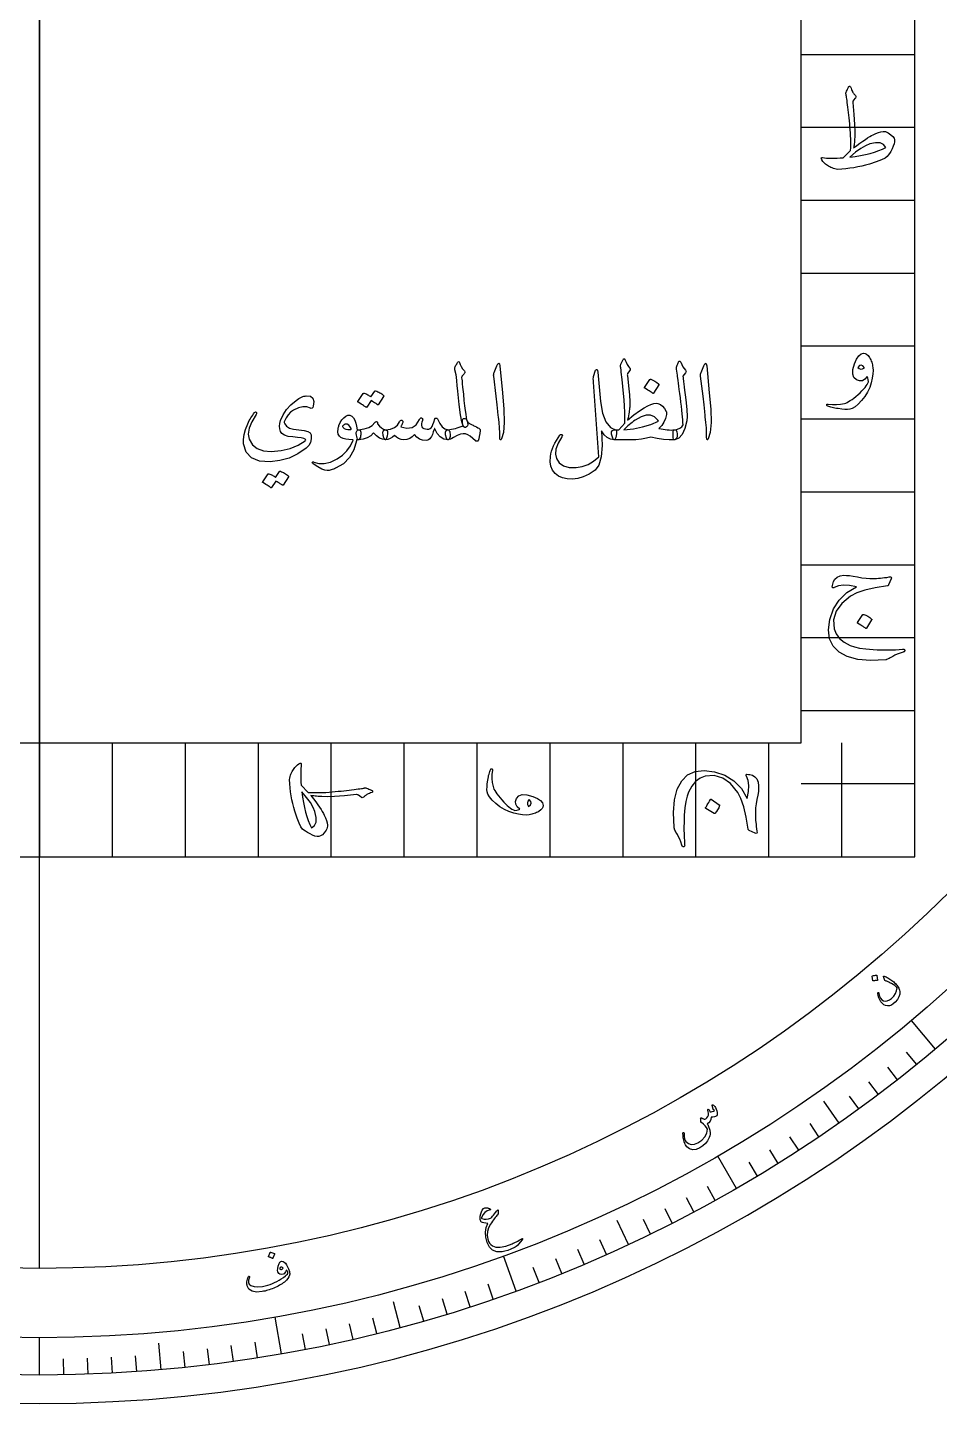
# Model space of a CAD drawing. Header units: millimetres. Extents: x -92 to 92, y -92 to 131.
# Drawn here: x -0.8 to 57.9, y -91.5 to -2.9 of the extents above; entities that cross this region are included whole.
import ezdxf

# ---------------------------------------------------------------- set-up
doc = ezdxf.new("R2010")
doc.units = ezdxf.units.MM
for name, color, linetype in [('CUT_OUTER', 1, 'Continuous'), ('ENGRAVE', 7, 'Continuous'), ('ENGRAVE_FINE', 8, 'Continuous'), ('TEXT', 5, 'Continuous')]:
    doc.layers.add(name, color=color, linetype=linetype)

msp = doc.modelspace()

# ---------------------------------------------------------------- linework, layer by layer
at = {"layer": 'CUT_OUTER'}
msp.add_arc((0, 0), 91.5, 180, 0, dxfattribs=at)
at = {"layer": 'ENGRAVE'}
for points in [[(0, -82.8075), (0, 82.8075)], [(-56.3091, 0), (-56.3091, -56.3091), (56.3091, -56.3091), (56.3091, 0)], [(-48.9889, 0), (-48.9889, -48.9889), (48.9889, -48.9889), (48.9889, 0)], [(0, 0), (0, -56.3091)], [(56.3091, -4.6924), (48.9889, -4.6924)], [(56.3091, -9.3849), (48.9889, -9.3849)], [(56.3091, -14.0773), (48.9889, -14.0773)], [(56.3091, -18.7697), (48.9889, -18.7697)], [(56.3091, -23.4621), (48.9889, -23.4621)], [(56.3091, -28.1546), (48.9889, -28.1546)], [(56.3091, -32.847), (48.9889, -32.847)], [(56.3091, -37.5394), (48.9889, -37.5394)], [(56.3091, -42.2318), (48.9889, -42.2318)], [(56.3091, -46.9243), (48.9889, -46.9243)], [(0, -56.3091), (0, -48.9889)], [(0, -56.3091), (0, -48.9889)], [(4.6924, -56.3091), (4.6924, -48.9889)], [(9.3849, -56.3091), (9.3849, -48.9889)], [(14.0773, -56.3091), (14.0773, -48.9889)], [(18.7697, -56.3091), (18.7697, -48.9889)], [(23.4621, -56.3091), (23.4621, -48.9889)], [(28.1546, -56.3091), (28.1546, -48.9889)], [(32.847, -56.3091), (32.847, -48.9889)], [(37.5394, -56.3091), (37.5394, -48.9889)], [(42.2318, -56.3091), (42.2318, -48.9889)], [(46.9243, -56.3091), (46.9243, -48.9889)], [(51.6167, -56.3091), (51.6167, -48.9889)], [(56.3091, -51.6167), (48.9889, -51.6167)], [(57.6388, -68.6912), (56.0949, -66.8513)], [(51.4326, -73.4534), (50.4486, -72.048)], [(44.835, -77.6565), (43.6341, -75.5764)], [(37.8962, -81.2686), (37.1711, -79.7137)], [(30.6689, -84.2622), (29.8475, -82.0052)], [(23.2083, -86.6146), (22.7643, -84.9574)], [(15.571, -88.3077), (15.154, -85.9423)], [(0, -89.67), (0, -87.2681)], [(7.8153, -89.3288), (7.6657, -87.6197)]]:
    msp.add_lwpolyline(points, dxfattribs=at)
for radius in [89.67, 89.67, 87.2681, 82.8075, 82.8075]:
    msp.add_circle((0, 0), radius, dxfattribs=at)
at = {"layer": 'ENGRAVE_FINE'}
for points in [[(56.4312, -69.6867), (55.7834, -68.8867)], [(55.2064, -70.6609), (54.5726, -69.8498)], [(53.9648, -71.6136), (53.3453, -70.7916)], [(52.7067, -72.5446), (52.1017, -71.7118)], [(50.1428, -74.3398), (49.5672, -73.4864)], [(48.8378, -75.2036), (48.2771, -74.3403)], [(47.5179, -76.0445), (46.9724, -75.1715)], [(46.1835, -76.8622), (45.6533, -75.9798)], [(43.4729, -78.4271), (42.9738, -77.5268)], [(42.0975, -79.1739), (41.6143, -78.265)], [(39.3087, -80.5949), (38.8575, -79.6697)], [(40.7093, -79.8966), (40.242, -78.9794)], [(36.4721, -81.9176), (36.0534, -80.9772)], [(33.591, -83.1406), (33.2054, -82.1862)], [(35.0369, -82.5417), (34.6347, -81.5941)], [(32.1349, -83.7142), (31.766, -82.7532)], [(29.1937, -84.7847), (28.8586, -83.8114)], [(26.217, -85.7518), (25.916, -84.7675)], [(27.7096, -85.2812), (27.3915, -84.3022)], [(24.7164, -86.1963), (24.4327, -85.2068)], [(18.6434, -87.7105), (18.4294, -86.7036)], [(20.1714, -87.3718), (19.9398, -86.3688)], [(21.6931, -87.0064), (21.4441, -86.0076)], [(14.0275, -88.566), (13.8664, -87.5493)], [(17.1098, -88.0225), (16.9134, -87.012)], [(4.693, -89.5471), (4.6391, -88.5191)], [(6.2551, -89.4516), (6.1833, -88.4247)], [(9.3731, -89.1788), (9.2655, -88.155)], [(10.928, -89.0016), (10.8026, -87.9799)], [(12.4797, -88.7973), (12.3364, -87.778)], [(1.565, -89.6563), (1.547, -88.6271)], [(3.1294, -89.6154), (3.0935, -88.5866)]]:
    msp.add_lwpolyline(points, dxfattribs=at)
at = {"layer": 'TEXT'}
for points in [[(51.891, -7.1207), (51.9247, -7.0437), (51.9548, -6.9755), (51.9813, -6.9162), (52.0044, -6.8657), (52.0234, -6.8245), (52.038, -6.7931), (52.0482, -6.7714), (52.0539, -6.7595), (52.0659, -6.744), (52.0805, -6.7329), (52.0978, -6.7262), (52.1177, -6.724), (52.1341, -6.7267), (52.1478, -6.7347), (52.1589, -6.7479), (52.1673, -6.7665), (52.2045, -6.8569), (52.2381, -6.9366), (52.2682, -7.0056), (52.2948, -7.0641), (52.3101, -7.0897), (52.3276, -7.1172), (52.3473, -7.1464), (52.3692, -7.1774), (52.3938, -7.2102), (52.4214, -7.2447), (52.4522, -7.281), (52.4861, -7.3191), (52.5073, -7.3576), (52.5144, -7.3952), (52.5073, -7.432), (52.4861, -7.4679), (52.3515, -7.645), (52.3333, -7.6737), (52.3214, -7.7034), (52.3156, -7.734), (52.3161, -7.7654), (52.3851, -8.5451), (52.4294, -9.1769), (52.4489, -9.6608), (52.4436, -9.9969), (52.4363, -10.1224), (52.4285, -10.2368), (52.4203, -10.3402), (52.4117, -10.4325), (52.4026, -10.5142), (52.3931, -10.5857), (52.3831, -10.647), (52.3727, -10.6982), (52.5846, -10.5361), (52.7809, -10.39), (52.9618, -10.2599), (53.1272, -10.1456), (53.2766, -10.0469), (53.4097, -9.9632), (53.5263, -9.8946), (53.6266, -9.841), (53.805, -9.7613), (53.972, -9.6993), (54.1274, -9.6551), (54.2713, -9.6285), (54.3474, -9.6263), (54.4271, -9.6409), (54.5103, -9.6723), (54.5971, -9.7206), (54.7689, -9.8423), (54.8947, -9.9597), (54.9743, -10.0726), (55.008, -10.181), (55.0058, -10.3019), (54.9779, -10.4378), (54.9243, -10.5888), (54.8451, -10.7549), (54.7565, -10.9182), (54.675, -11.0542), (54.6007, -11.1626), (54.5334, -11.2437), (54.3952, -11.3459), (54.1579, -11.4615), (53.8214, -11.5903), (53.3857, -11.7325), (53.1429, -11.8029), (52.8961, -11.8653), (52.6452, -11.9197), (52.3904, -11.9662), (52.1325, -12.0052), (51.8724, -12.0371), (51.6101, -12.0619), (51.3455, -12.0796), (51.2488, -12.0601), (51.1569, -12.0371), (51.0699, -12.0105), (50.9878, -11.9804), (50.9097, -11.9467), (50.8346, -11.9096), (50.7627, -11.8688), (50.6938, -11.8245), (50.5729, -11.736), (50.4724, -11.6474), (50.3923, -11.5589), (50.3325, -11.4703), (50.2998, -11.3968), (50.2936, -11.3464), (50.3139, -11.3189), (50.3609, -11.3145), (50.4935, -11.3302), (50.6363, -11.3419), (50.7892, -11.3497), (50.9524, -11.3535), (51.1257, -11.3532), (51.3092, -11.349), (51.5029, -11.3408), (51.7068, -11.3287), (52.1744, -10.8682), (52.183, -10.6831), (52.1877, -10.4963), (52.1883, -10.3077), (52.185, -10.1173), (52.1781, -9.9247), (52.1682, -9.7294), (52.1551, -9.5315), (52.139, -9.331), (52.1208, -9.1324), (52.1018, -8.9405), (52.0818, -8.7552), (52.061, -8.5765), (52.0402, -8.4041), (52.0203, -8.2374), (52.0013, -8.0764), (51.9831, -7.9212), (51.9661, -7.7776), (51.9503, -7.6512), (51.936, -7.542), (51.9229, -7.4501), (51.9112, -7.3751), (51.9008, -7.3164), (51.8917, -7.2742), (51.8839, -7.2483), (51.8791, -7.219), (51.8786, -7.188), (51.8826, -7.1553), (51.891, -7.1207)], [(53.407, -10.4361), (53.1329, -10.5499), (52.8279, -10.7283), (52.4918, -10.9714), (52.1248, -11.2791), (52.4805, -11.235), (52.8181, -11.1808), (53.1376, -11.1164), (53.4389, -11.0418), (53.7216, -10.9579), (53.9852, -10.8655), (54.2299, -10.7648), (54.4554, -10.6557), (54.3022, -10.4666), (54.0764, -10.367), (53.778, -10.3568), (53.407, -10.4361)], [(52.4294, -24.5842), (52.5587, -24.284), (52.6986, -24.0706), (52.8491, -23.944), (53.0103, -23.9041), (53.1112, -23.9218), (53.2086, -23.975), (53.3025, -24.0635), (53.3928, -24.1875), (53.4362, -24.2592), (53.4743, -24.3327), (53.5071, -24.408), (53.5345, -24.485), (53.558, -24.5643), (53.5788, -24.6462), (53.5969, -24.7307), (53.6124, -24.818), (53.627, -25.0123), (53.6142, -25.2412), (53.5739, -25.5047), (53.5062, -25.8026), (53.4061, -26.1112), (53.2689, -26.4066), (53.0944, -26.6886), (52.8828, -26.9573), (52.661, -27.1916), (52.4631, -27.3629), (52.2891, -27.4714), (52.139, -27.517), (51.9858, -27.525), (51.8095, -27.5205), (51.6103, -27.5037), (51.388, -27.4745), (51.2754, -27.4561), (51.1711, -27.4364), (51.0752, -27.4154), (50.9878, -27.393), (50.9083, -27.3702), (50.8364, -27.3479), (50.772, -27.3259), (50.7151, -27.3045), (50.6814, -27.2859), (50.6584, -27.2655), (50.646, -27.2434), (50.6442, -27.2195), (50.6553, -27.1955), (50.6743, -27.1805), (50.7013, -27.1743), (50.7363, -27.177), (51.0095, -27.2035), (51.2765, -27.2053), (51.5373, -27.1823), (51.7918, -27.1344), (51.8704, -27.1101), (51.9574, -27.0725), (52.0528, -27.0215), (52.1567, -26.9573), (52.2689, -26.8799), (52.3896, -26.7891), (52.5186, -26.6851), (52.6561, -26.5677), (52.7907, -26.4464), (52.9111, -26.3304), (53.0174, -26.2197), (53.1095, -26.1143), (53.187, -26.0138), (53.2494, -25.9178), (53.2968, -25.8261), (53.3291, -25.7389), (53.3105, -25.6069), (53.2901, -25.5087), (53.268, -25.444), (53.2441, -25.413), (53.1002, -25.5826), (52.9377, -25.6734), (52.7566, -25.6853), (52.5569, -25.6185), (52.3922, -25.4741), (52.3161, -25.2536), (52.3285, -24.957), (52.4294, -24.5842)], [(27.2195, -26.1002), (27.2642, -26.5465), (27.3062, -26.9432), (27.3456, -27.2903), (27.3824, -27.5878), (27.4165, -27.8353), (27.4479, -28.0324), (27.4767, -28.1789), (27.5028, -28.275), (27.5409, -28.3989), (27.5489, -28.5017), (27.5267, -28.5831), (27.4745, -28.6433), (27.4103, -28.6766), (27.3523, -28.677), (27.3005, -28.6447), (27.2549, -28.5796), (27.1747, -28.3312), (27.0902, -27.8765), (27.0012, -27.2155), (26.9078, -26.3481), (26.8746, -25.9749), (26.8458, -25.6769), (26.8214, -25.4542), (26.8015, -25.3068), (26.7236, -24.9809), (26.7134, -24.9233), (26.7112, -24.8711), (26.7169, -24.8242), (26.7307, -24.7825), (26.7913, -24.6807), (26.8387, -24.6019), (26.8728, -24.5461), (26.8936, -24.5133), (26.9361, -24.4651), (26.9715, -24.4478), (26.9999, -24.4615), (27.0211, -24.5063), (27.0596, -24.6329), (27.1256, -24.7648), (27.219, -24.9021), (27.3399, -25.0447), (27.362, -25.073), (27.3718, -25.1013), (27.3691, -25.1297), (27.3541, -25.158), (27.3299, -25.1923), (27.3071, -25.2244), (27.2856, -25.2543), (27.2655, -25.282), (27.2467, -25.3074), (27.2292, -25.3307), (27.213, -25.3517), (27.1982, -25.3705), (27.177, -25.4024), (27.1628, -25.4343), (27.1557, -25.4662), (27.1557, -25.498), (27.165, -25.5675), (27.1787, -25.6911), (27.1969, -25.8686), (27.2195, -26.1002)], [(29.4226, -24.7259), (29.4903, -24.5948), (29.5448, -24.5488), (29.586, -24.5877), (29.6139, -24.7117), (29.7768, -26.4473), (29.8738, -27.5126), (29.8955, -28.3635), (29.8419, -29.0002), (29.713, -29.4226), (29.6896, -29.4571), (29.6688, -29.4757), (29.6506, -29.4784), (29.6351, -29.4651), (29.6227, -29.4443), (29.6139, -29.4173), (29.6086, -29.3841), (29.6068, -29.3447), (29.6068, -29.0378), (29.5926, -28.7124), (29.5643, -28.3684), (29.5218, -28.0058), (29.5125, -27.911), (29.4846, -27.6551), (29.4381, -27.2381), (29.373, -26.6598), (29.2172, -25.3776), (29.2136, -25.3094), (29.2172, -25.2465), (29.2278, -25.189), (29.2455, -25.1367)], [(39.3261, -29.3022), (39.0418, -29.3801), (38.7204, -29.4368), (38.3618, -29.4722), (37.966, -29.4864), (37.7674, -29.489), (37.5896, -29.4899), (37.4327, -29.489), (37.2965, -29.4864), (37.1812, -29.4828), (37.0866, -29.4793), (37.0129, -29.4757), (36.96, -29.4722), (36.9321, -29.4567), (36.9051, -29.4244), (36.879, -29.3752), (36.8538, -29.3092), (36.8046, -29.1096), (36.8059, -28.9639), (36.8577, -28.8723), (36.96, -28.8346), (37.2646, -28.8275), (37.6543, -28.4096), (37.6538, -28.0607), (37.6454, -27.6941), (37.629, -27.3098), (37.6047, -26.9078), (37.5723, -26.4885), (37.5321, -26.0524), (37.4838, -25.5994), (37.4276, -25.1297), (37.4207, -25.0624), (37.4143, -25.0021), (37.4083, -24.949), (37.4028, -24.903), (37.3972, -24.864), (37.3913, -24.8321), (37.3848, -24.8073), (37.378, -24.7896), (37.378, -24.7223), (37.4063, -24.6196), (37.463, -24.4815), (37.548, -24.3079), (37.5595, -24.2893), (37.5728, -24.276), (37.5878, -24.2681), (37.6047, -24.2654), (37.6215, -24.2685), (37.6365, -24.2778), (37.6498, -24.2933), (37.6613, -24.315), (37.7357, -24.4917), (37.8101, -24.6391), (37.8845, -24.7573), (37.9589, -24.8463), (37.9908, -24.887), (38.0014, -24.9313), (37.9908, -24.9791), (37.9589, -25.0305), (37.8384, -25.1863), (37.8238, -25.212), (37.8154, -25.2465), (37.8132, -25.2899), (37.8172, -25.3422), (37.8956, -26.0116), (37.9465, -26.5748), (37.9699, -27.0317), (37.966, -27.3824), (37.9606, -27.445), (37.9518, -27.5196), (37.9394, -27.6062), (37.9235, -27.7047), (37.9044, -27.8147), (37.8827, -27.9358), (37.8584, -28.068), (37.8314, -28.2112), (38.2391, -27.8796), (38.5911, -27.6144), (38.8873, -27.4156), (39.1277, -27.2832), (39.3363, -27.1978), (39.5156, -27.1468), (39.6657, -27.1305), (39.7866, -27.1486), (39.9446, -27.2146), (40.0859, -27.3204), (40.2103, -27.4661), (40.3179, -27.6516), (40.332, -27.6883), (40.3391, -27.7348), (40.3391, -27.791), (40.332, -27.857), (40.2647, -28.1169), (40.162, -28.3511), (40.0239, -28.5597), (39.8503, -28.7425), (39.984, -28.7751), (40.116, -28.8019), (40.2461, -28.8229), (40.3745, -28.8382), (40.5012, -28.8472), (40.626, -28.8497), (40.7491, -28.8455), (40.8704, -28.8346), (40.9156, -28.8373), (40.9519, -28.8594), (40.9793, -28.901), (40.9979, -28.9621), (41.0214, -29.0901), (41.028, -29.1977), (41.0179, -29.2849), (40.9908, -29.3518), (40.9541, -29.4044), (40.9218, -29.4421), (40.8939, -29.4647), (40.8704, -29.4722), (40.5136, -29.4828), (40.1372, -29.458), (39.7414, -29.3978), (39.3261, -29.3022)], [(40.9767, -24.7967), (41.0245, -24.6812), (41.0617, -24.5895), (41.0883, -24.5218), (41.1042, -24.4779), (41.1166, -24.45), (41.1325, -24.4301), (41.152, -24.4182), (41.175, -24.4142), (41.2012, -24.4186), (41.2228, -24.4319), (41.2401, -24.454), (41.253, -24.485), (41.3118, -24.6369), (41.3822, -24.7737), (41.4641, -24.8954), (41.5576, -25.0021), (41.5837, -25.0362), (41.5912, -25.0748), (41.5801, -25.1177), (41.5505, -25.1651), (41.3946, -25.3847), (41.4053, -25.483), (41.4159, -25.5795), (41.4265, -25.6742), (41.4371, -25.7672), (41.4478, -25.8584), (41.4584, -25.9479), (41.469, -26.0355), (41.4796, -26.1214), (41.5775, -26.9166), (41.6373, -27.5382), (41.659, -27.9863), (41.6426, -28.2608), (41.5089, -28.7589), (41.3344, -29.1268), (41.1192, -29.3646), (40.8633, -29.4722), (40.8562, -29.4722), (40.8492, -29.4722), (40.8421, -29.4722), (40.835, -29.4722), (40.7929, -29.4323), (40.7659, -29.3411), (40.754, -29.1986), (40.7571, -29.0046), (40.7637, -28.9329), (40.7836, -28.8807), (40.8168, -28.8479), (40.8633, -28.8346), (41.0431, -28.7988), (41.1927, -28.7337), (41.3123, -28.6394), (41.4017, -28.5158), (41.3957, -28.3675), (41.3849, -28.1988), (41.3692, -28.0098), (41.3486, -27.8003), (41.3236, -27.5714), (41.2946, -27.3239), (41.2616, -27.0579), (41.2246, -26.7732), (41.1905, -26.4933), (41.1591, -26.2419), (41.1303, -26.0187), (41.1042, -25.8239), (41.0816, -25.6574), (41.0635, -25.5193), (41.0497, -25.4095), (41.0404, -25.328), (40.9696, -24.9242), (40.9674, -24.8844), (40.9678, -24.8498), (40.9709, -24.8206), (40.9767, -24.7967)], [(42.7335, -24.7259), (42.8013, -24.5948), (42.8557, -24.5488), (42.8969, -24.5877), (42.9248, -24.7117), (43.0877, -26.4473), (43.1847, -27.5126), (43.2064, -28.3635), (43.1528, -29.0002), (43.024, -29.4226), (43.0005, -29.4571), (42.9797, -29.4757), (42.9615, -29.4784), (42.946, -29.4651), (42.9336, -29.4443), (42.9248, -29.4173), (42.9195, -29.3841), (42.9177, -29.3447), (42.9177, -29.0378), (42.9035, -28.7124), (42.8752, -28.3684), (42.8327, -28.0058), (42.8234, -27.911), (42.7955, -27.6551), (42.749, -27.2381), (42.6839, -26.6598), (42.5281, -25.3776), (42.5245, -25.3094), (42.5281, -25.2465), (42.5387, -25.189), (42.5564, -25.1367)], [(53.0741, -24.8463), (52.9696, -24.7197), (52.8615, -24.6727), (52.75, -24.7055), (52.6348, -24.818), (52.7287, -24.8941), (52.8332, -24.9242), (52.9483, -24.9083), (53.0741, -24.8463)], [(36.0958, -27.0069), (36.222, -27.7685), (36.4305, -28.3317), (36.7214, -28.6965), (37.0946, -28.863), (37.1185, -28.8984), (37.1265, -28.9692), (37.1185, -29.0755), (37.0946, -29.2172), (37.0707, -29.3287), (37.0415, -29.4084), (37.007, -29.4562), (36.9671, -29.4722), (36.7254, -29.4368), (36.5102, -29.3305), (36.3216, -29.1534), (36.1595, -28.9055), (36.1972, -29.8441), (36.14, -30.5773), (35.9882, -31.1051), (35.7416, -31.4274), (35.3502, -31.682), (34.9765, -31.8648), (34.6205, -31.976), (34.2823, -32.0154), (33.9444, -31.9972), (33.6465, -31.9286), (33.3883, -31.8095), (33.1701, -31.6399), (33.0023, -31.4265), (32.8955, -31.1759), (32.8499, -30.8881), (32.8654, -30.5631), (32.8967, -30.3896), (32.9407, -30.216), (32.9976, -30.0424), (33.0673, -29.8689), (33.1504, -29.6953), (33.2471, -29.5218), (33.3576, -29.3482), (33.4818, -29.1747), (33.5003, -29.1561), (33.5207, -29.1428), (33.5429, -29.1348), (33.5668, -29.1321), (33.5867, -29.1348), (33.604, -29.1428), (33.6186, -29.1561), (33.6305, -29.1747), (33.6372, -29.1972), (33.6358, -29.2225), (33.6265, -29.2504), (33.6093, -29.2809), (33.3662, -29.7011), (33.225, -30.0761), (33.1856, -30.4059), (33.248, -30.6906), (33.4308, -30.9656), (33.7031, -31.1529), (34.0649, -31.2525), (34.516, -31.2644), (34.9154, -31.2007), (35.2917, -31.0661), (35.645, -30.8607), (35.9753, -30.5844), (35.6353, -25.7672), (35.6278, -25.6521), (35.6264, -25.5547), (35.6313, -25.475), (35.6424, -25.413), (35.777, -24.988), (35.8283, -24.9517), (35.8691, -24.9632), (35.8992, -25.0225), (35.9187, -25.1297)], [(39.2694, -25.5972), (39.2783, -25.5884), (39.2907, -25.583), (39.3066, -25.5813), (39.3261, -25.583), (39.4638, -25.6388), (39.5935, -25.707), (39.7153, -25.7876), (39.8291, -25.8806), (39.8401, -25.8947), (39.845, -25.9089), (39.8437, -25.9231), (39.8361, -25.9372), (39.5032, -26.4756), (39.4908, -26.4885), (39.4749, -26.4916), (39.4554, -26.4849), (39.4324, -26.4685), (39.4124, -26.4544), (39.381, -26.4331), (39.338, -26.4048), (39.2836, -26.3694), (39.2167, -26.3269), (39.1366, -26.2773), (39.0432, -26.2206), (38.9365, -26.1568), (38.9223, -26.1462), (38.9152, -26.1356), (38.9152, -26.125), (38.9223, -26.1143)], [(21.5664, -26.341), (21.5752, -26.3322), (21.5876, -26.3269), (21.6036, -26.3251), (21.6231, -26.3269), (21.6928, -26.353), (21.7603, -26.3818), (21.8256, -26.4132), (21.8887, -26.4473), (21.95, -26.4845), (22.01, -26.5252), (22.0687, -26.5695), (22.126, -26.6173), (22.1371, -26.6319), (22.142, -26.6474), (22.1406, -26.6638), (22.1331, -26.6811), (21.7931, -27.2195), (21.7838, -27.2265), (21.7701, -27.2265), (21.7519, -27.2195), (21.7293, -27.2053), (21.7138, -27.1922), (21.6886, -27.1743), (21.6536, -27.1515), (21.6089, -27.1238), (21.554, -27.0908), (21.4885, -27.0521), (21.4123, -27.0076), (21.3255, -26.9573), (21.0563, -27.3753), (21.0439, -27.3881), (21.028, -27.3912), (21.0085, -27.3846), (20.9855, -27.3682), (20.9656, -27.3541), (20.9341, -27.3328), (20.8912, -27.3045), (20.8367, -27.269), (20.7699, -27.2265), (20.6897, -27.177), (20.5963, -27.1203), (20.4896, -27.0565), (20.4785, -27.0459), (20.4737, -27.0353), (20.475, -27.0246), (20.4825, -27.014), (20.8296, -26.4969), (20.8385, -26.488), (20.8509, -26.4827), (20.8668, -26.4809), (20.8863, -26.4827), (20.9456, -26.502), (21.0032, -26.5243), (21.059, -26.5498), (21.113, -26.5783), (21.1653, -26.6096), (21.2157, -26.643), (21.2644, -26.6786), (21.3114, -26.7165)], [(17.4222, -27.432), (17.1929, -27.3554), (16.937, -27.3523), (16.6545, -27.4227), (16.3454, -27.5666), (16.1493, -27.7038), (15.9859, -27.8676), (15.8553, -28.058), (15.7575, -28.275), (15.7477, -28.3184), (15.7468, -28.3635), (15.7548, -28.4105), (15.7716, -28.4592), (15.8841, -28.6106), (16.0727, -28.7248), (16.3375, -28.8019), (16.6784, -28.8417), (17.0149, -28.8776), (17.2593, -28.9427), (17.4116, -29.037), (17.4718, -29.1605), (17.4784, -29.4191), (17.4275, -29.6493), (17.3191, -29.8512), (17.153, -30.0247), (16.6257, -30.3847), (16.0639, -30.6499), (15.4675, -30.8204), (14.8365, -30.8961), (14.1476, -30.8483), (13.6323, -30.6411), (13.2904, -30.2745), (13.1222, -29.7485), (13.1125, -29.4598), (13.1541, -29.1463), (13.2471, -28.8081), (13.3914, -28.445), (13.4416, -28.344), (13.4932, -28.2466), (13.5461, -28.1528), (13.6004, -28.0625), (13.6564, -27.9752), (13.7146, -27.8907), (13.775, -27.8088), (13.8377, -27.7295), (13.8713, -27.6967), (13.9014, -27.6835), (13.928, -27.6897), (13.951, -27.7153), (13.9639, -27.7472), (13.967, -27.7791), (13.9603, -27.811), (13.9439, -27.8429), (13.6526, -28.3122), (13.4799, -28.7354), (13.4259, -29.1127), (13.4906, -29.4438), (13.6987, -29.7927), (14.0042, -30.0389), (14.4071, -30.1824), (14.9074, -30.2231), (15.5485, -30.1722), (16.1258, -30.0407), (16.6394, -29.8286), (17.0893, -29.5359), (17.1163, -29.5111), (17.1265, -29.4864), (17.1198, -29.4616), (17.0964, -29.4368), (17.0012, -29.3907), (16.836, -29.3518), (16.6009, -29.3199), (16.2959, -29.2951), (15.9855, -29.257), (15.7486, -29.1853), (15.5852, -29.0799), (15.4954, -28.9409), (15.4537, -28.7775), (15.4422, -28.6062), (15.4608, -28.4268), (15.5095, -28.2396), (15.6676, -27.8716), (15.8867, -27.5329), (16.167, -27.2234), (16.5084, -26.9432), (16.5991, -26.8768), (16.6872, -26.8192), (16.7727, -26.7705), (16.8555, -26.7307), (16.9352, -26.6992), (17.0113, -26.6758), (17.084, -26.6603), (17.153, -26.6527), (17.4231, -26.678), (17.5887, -26.7962), (17.6498, -27.0074), (17.6064, -27.3115), (17.5736, -27.3935), (17.532, -27.4408), (17.4815, -27.4537), (17.4222, -27.432)], [(20.3833, -29.5501), (20.2173, -30.1332), (19.9388, -30.6216), (19.5479, -31.0152), (19.0445, -31.314), (18.9741, -31.3444), (18.9046, -31.3716), (18.8359, -31.3957), (18.7682, -31.4168), (18.7018, -31.4342), (18.6371, -31.4477), (18.5743, -31.4573), (18.5132, -31.4628), (18.3609, -31.4411), (18.159, -31.3619), (17.9075, -31.225), (17.6064, -31.0307), (17.5741, -31.0028), (17.555, -30.9758), (17.5493, -30.9496), (17.5568, -30.9244), (17.5736, -30.9049), (17.5958, -30.8961), (17.6232, -30.8978), (17.656, -30.9102), (17.969, -31.0116), (18.3201, -31.0112), (18.7093, -30.9089), (19.1366, -30.7048), (19.4854, -30.4679), (19.7741, -30.1894), (20.0026, -29.8693), (20.1708, -29.5076), (20.1695, -29.4948), (20.1655, -29.4846), (20.1589, -29.4771), (20.1496, -29.4722), (19.9056, -29.458), (19.698, -29.4297), (19.5266, -29.3872), (19.3916, -29.3305), (19.2871, -29.2428), (19.2216, -29.1215), (19.195, -28.9666), (19.2074, -28.7779), (19.2114, -28.7529), (19.2163, -28.7275), (19.222, -28.7016), (19.2286, -28.6752), (19.2362, -28.648), (19.2446, -28.6194), (19.2539, -28.5896), (19.2641, -28.5583), (19.3473, -28.356), (19.4483, -28.1882), (19.5669, -28.0549), (19.7033, -27.9562), (19.8427, -27.9022), (19.9707, -27.9031), (20.0871, -27.9589), (20.1921, -28.0695), (20.2837, -28.2236), (20.3532, -28.4025), (20.4006, -28.6062), (20.4259, -28.8346), (20.4398, -28.8344), (20.4533, -28.8337), (20.4664, -28.8326), (20.479, -28.8311), (20.4916, -28.8295), (20.5047, -28.8284), (20.5182, -28.8278), (20.5321, -28.8275), (20.5799, -28.8377), (20.6171, -28.8683), (20.6437, -28.9192), (20.6596, -28.9905), (20.6663, -29.0688), (20.6649, -29.1481), (20.6556, -29.2282), (20.6384, -29.3092), (20.6158, -29.3805), (20.5906, -29.4314), (20.5627, -29.462), (20.5321, -29.4722), (20.3975, -29.4722), (20.3966, -29.485), (20.394, -29.5023), (20.3895, -29.524), (20.3833, -29.5501)], [(22.2535, -28.8346), (22.3098, -28.8528), (22.3509, -28.8718), (22.3771, -28.8917), (22.3881, -28.9125), (22.3934, -28.9444), (22.3952, -28.9834), (22.3934, -29.0294), (22.3881, -29.0826), (22.3611, -29.253), (22.3297, -29.3748), (22.2938, -29.4478), (22.2535, -29.4722), (22.0623, -29.4452), (21.871, -29.3642), (21.6797, -29.2291), (21.4885, -29.0401), (21.306, -29.2132), (21.0847, -29.3429), (20.8243, -29.4292), (20.525, -29.4722), (20.4927, -29.4655), (20.4666, -29.4456), (20.4467, -29.4124), (20.4329, -29.3659), (20.3763, -29.0684), (20.3701, -29.0352), (20.3727, -28.9993), (20.3842, -28.9608), (20.4046, -28.9196), (20.4281, -28.8877), (20.456, -28.863), (20.4883, -28.8452), (20.525, -28.8346), (20.8828, -28.7815), (21.1768, -28.6859), (21.407, -28.5477), (21.5735, -28.3671), (21.593, -28.3423), (21.616, -28.3246), (21.6425, -28.3139), (21.6726, -28.3104), (21.7005, -28.3144), (21.7205, -28.3263), (21.7324, -28.3463), (21.7364, -28.3742), (21.7373, -28.4007), (21.7399, -28.4237), (21.7444, -28.4432), (21.7506, -28.4592), (21.8697, -28.6022), (21.9932, -28.7124), (22.1212, -28.7899), (22.2535, -28.8346)], [(23.1603, -28.3246), (23.1824, -28.286), (23.2063, -28.2555), (23.232, -28.2329), (23.2595, -28.2183), (23.2869, -28.2126), (23.3126, -28.2165), (23.3365, -28.2303), (23.3586, -28.2537), (23.3741, -28.2852), (23.3781, -28.3228), (23.3706, -28.3666), (23.3516, -28.4167), (23.3376, -28.4419), (23.3241, -28.468), (23.3111, -28.495), (23.2984, -28.5229), (23.2854, -28.5513), (23.271, -28.5796), (23.2553, -28.6079), (23.2382, -28.6363), (23.6345, -28.7377), (23.9661, -28.6947), (24.2331, -28.5074), (24.4354, -28.1758), (24.4571, -28.1373), (24.4797, -28.1067), (24.5032, -28.0842), (24.5275, -28.0695), (24.555, -28.0633), (24.5806, -28.066), (24.6046, -28.0775), (24.6267, -28.0979), (24.6431, -28.1253), (24.6497, -28.1581), (24.6466, -28.1962), (24.6338, -28.2396), (24.5975, -28.3445), (24.5736, -28.4326), (24.5621, -28.5039), (24.5629, -28.5583), (24.5873, -28.6358), (24.6391, -28.6983), (24.7183, -28.7456), (24.825, -28.7779), (24.941, -28.7921), (25.0411, -28.785), (25.1252, -28.7567), (25.1934, -28.7071), (25.2527, -28.6261), (25.3103, -28.5034), (25.3661, -28.3392), (25.4201, -28.1333), (25.4281, -28.1085), (25.4449, -28.0908), (25.4706, -28.0802), (25.5051, -28.0766), (25.5405, -28.0802), (25.5689, -28.0908), (25.5901, -28.1085), (25.6043, -28.1333), (25.7424, -28.4242), (25.9018, -28.638), (26.0825, -28.7748), (26.2844, -28.8346), (26.3264, -28.8523), (26.3605, -28.8913), (26.3866, -28.9515), (26.4048, -29.033), (26.4176, -29.1211), (26.4207, -29.2012), (26.4141, -29.2734), (26.3977, -29.3376), (26.3747, -29.3965), (26.3481, -29.4385), (26.318, -29.4638), (26.2844, -29.4722), (26.0134, -29.4284), (25.7814, -29.2969), (25.5884, -29.0777), (25.4343, -28.7709), (25.4267, -28.7549), (25.4183, -28.7496), (25.409, -28.7549), (25.3989, -28.7709), (25.3333, -28.9723), (25.2713, -29.1375), (25.2129, -29.2663), (25.158, -29.3588), (25.0982, -29.4248), (25.0323, -29.474), (24.9601, -29.5063), (24.8817, -29.5218), (24.6457, -29.5063), (24.4407, -29.4385), (24.2667, -29.3185), (24.1237, -29.1463), (23.9776, -29.2889), (23.8156, -29.3907), (23.6376, -29.4518), (23.4437, -29.4722), (23.2573, -29.4549), (23.0948, -29.4031), (22.9562, -29.3168), (22.8415, -29.1959), (22.7012, -29.3168), (22.5564, -29.4031), (22.4072, -29.4549), (22.2535, -29.4722), (22.1929, -29.4425), (22.1455, -29.3535), (22.1114, -29.2052), (22.0906, -28.9976), (22.0981, -28.9342), (22.1278, -28.886), (22.1796, -28.8528), (22.2535, -28.8346), (22.5732, -28.7841), (22.8309, -28.6823), (23.0266, -28.5291), (23.1603, -28.3246)], [(27.2761, -28.112), (27.3594, -28.105), (27.4249, -28.1262), (27.4727, -28.1758), (27.5028, -28.2537), (27.5165, -28.2922), (27.5436, -28.3299), (27.5838, -28.3666), (27.6374, -28.4025), (27.6711, -28.4213), (27.7083, -28.4423), (27.749, -28.4656), (27.7933, -28.491), (27.8411, -28.5178), (27.8924, -28.5451), (27.9473, -28.5727), (28.0058, -28.6008), (28.1147, -28.6535), (28.2006, -28.6983), (28.2635, -28.735), (28.3033, -28.7638), (28.3303, -28.789), (28.3476, -28.8151), (28.3551, -28.8421), (28.3529, -28.87), (28.3232, -29.0817), (28.2909, -29.2632), (28.2559, -29.4146), (28.2183, -29.5359), (28.2086, -29.5514), (28.1935, -29.5625), (28.1731, -29.5691), (28.1475, -29.5714), (28.1151, -29.57), (28.089, -29.566), (28.0691, -29.5594), (28.0554, -29.5501), (27.8765, -29.3841), (27.7083, -29.2543), (27.5506, -29.1609), (27.4036, -29.1038), (27.2549, -29.0914), (27.0778, -29.1251), (26.8723, -29.2048), (26.6386, -29.3305), (26.5257, -29.3925), (26.4278, -29.4368), (26.345, -29.4633), (26.2773, -29.4722), (26.2445, -29.4664), (26.2171, -29.4492), (26.1949, -29.4204), (26.1781, -29.3801), (26.1205, -29.1494), (26.1179, -28.9816), (26.1701, -28.8767), (26.2773, -28.8346), (26.392, -28.8213), (26.5093, -28.8027), (26.6293, -28.7788), (26.7519, -28.7496), (26.8768, -28.7146), (27.0034, -28.6735), (27.1318, -28.6261), (27.262, -28.5725), (27.2203, -28.3817), (27.2088, -28.2413), (27.2274, -28.1515), (27.2761, -28.112)], [(39.5599, -28.0058), (39.315, -27.8942), (39.0268, -27.8924), (38.6952, -28.0005), (38.3202, -28.2183), (38.2221, -28.2869), (38.1262, -28.3582), (38.0326, -28.4322), (37.9412, -28.5088), (37.8519, -28.5871), (37.7649, -28.6664), (37.6802, -28.7465), (37.5976, -28.8275), (38.2121, -28.7664), (38.7877, -28.654), (39.3243, -28.4902), (39.822, -28.275), (39.779, -28.2103), (39.721, -28.1439), (39.648, -28.0757), (39.5599, -28.0058)], [(20.0433, -28.7567), (19.9689, -28.627), (19.8875, -28.5353), (19.7989, -28.4817), (19.7033, -28.4662), (19.6462, -28.4813), (19.5952, -28.5052), (19.5505, -28.538), (19.512, -28.5796), (19.4996, -28.6017), (19.4978, -28.6256), (19.5067, -28.6513), (19.5262, -28.6788), (19.5992, -28.743), (19.7051, -28.7868), (19.8436, -28.8103), (20.015, -28.8134), (20.0327, -28.8098), (20.0433, -28.7992), (20.0469, -28.7815), (20.0433, -28.7567)], [(15.4387, -31.5195), (15.4475, -31.5106), (15.4599, -31.5053), (15.4759, -31.5035), (15.4954, -31.5053), (15.5651, -31.5314), (15.6326, -31.5602), (15.6979, -31.5916), (15.761, -31.6257), (15.8223, -31.6629), (15.8823, -31.7037), (15.941, -31.7479), (15.9983, -31.7958), (16.0094, -31.8104), (16.0143, -31.8259), (16.0129, -31.8422), (16.0054, -31.8595), (15.6654, -32.3979), (15.6561, -32.405), (15.6424, -32.405), (15.6242, -32.3979), (15.6016, -32.3837), (15.5861, -32.3707), (15.5609, -32.3527), (15.5259, -32.3299), (15.4812, -32.3023), (15.4263, -32.2693), (15.3608, -32.2305), (15.2846, -32.186), (15.1978, -32.1358), (14.9286, -32.5537), (14.9162, -32.5666), (14.9003, -32.5697), (14.8808, -32.563), (14.8578, -32.5467), (14.8379, -32.5325), (14.8064, -32.5112), (14.7635, -32.4829), (14.709, -32.4475), (14.6422, -32.405), (14.562, -32.3554), (14.4686, -32.2987), (14.3619, -32.235), (14.3508, -32.2243), (14.346, -32.2137), (14.3473, -32.2031), (14.3548, -32.1925), (14.7019, -31.6753), (14.7108, -31.6665), (14.7232, -31.6612), (14.7391, -31.6594), (14.7586, -31.6612), (14.8179, -31.6804), (14.8755, -31.7028), (14.9313, -31.7282), (14.9853, -31.7568), (15.0375, -31.788), (15.088, -31.8214), (15.1367, -31.8571), (15.1837, -31.8949)], [(54.7919, -38.4348), (54.6219, -38.8173), (54.6064, -38.8426), (54.5883, -38.8616), (54.5675, -38.8744), (54.544, -38.8811), (53.7581, -39.005), (53.1006, -39.1573), (52.5715, -39.338), (52.1708, -39.547), (51.609, -40.0052), (51.2481, -40.5086), (51.0883, -41.0572), (51.1295, -41.6509), (51.2543, -41.9724), (51.466, -42.2566), (51.7644, -42.5037), (52.1496, -42.7135), (52.4201, -42.8074), (52.757, -42.8836), (53.1604, -42.942), (53.6301, -42.9827), (53.8799, -42.9947), (54.126, -43.0022), (54.3687, -43.0053), (54.6077, -43.004), (54.8424, -42.9987), (55.0718, -42.9898), (55.2958, -42.9774), (55.5145, -42.9615), (55.5659, -42.9579), (55.6066, -42.9615), (55.6367, -42.9721), (55.6562, -42.9898), (55.6668, -43.0115), (55.6704, -43.0341), (55.6668, -43.0576), (55.6562, -43.0819), (55.6484, -43.095), (55.6394, -43.1058), (55.629, -43.1145), (55.6172, -43.1209), (55.6046, -43.1264), (55.5915, -43.1324), (55.578, -43.1388), (55.5641, -43.1457), (55.36, -43.2108), (55.1798, -43.2785), (55.0235, -43.3489), (54.8911, -43.4219), (54.8063, -43.4746), (54.7291, -43.5194), (54.6593, -43.5561), (54.5971, -43.5849), (54.5433, -43.607), (54.4988, -43.6238), (54.4636, -43.6354), (54.4377, -43.6416), (53.469, -43.6774), (52.6455, -43.6079), (51.9672, -43.433), (51.4341, -43.1528), (51.0489, -42.7684), (50.8213, -42.2885), (50.7514, -41.7129), (50.839, -41.0417), (51.071, -40.3656), (51.4341, -39.7896), (51.9282, -39.3136), (52.5534, -38.9377), (52.1106, -38.8532), (51.7245, -38.8333), (51.3951, -38.878), (51.1224, -38.9873), (51.0985, -38.9962), (51.0763, -39.0015), (51.056, -39.0033), (51.0374, -39.0015), (51.0219, -38.9957), (51.0108, -38.9856), (51.0042, -38.9709), (51.002, -38.9519), (51.0117, -38.8638), (51.0268, -38.7766), (51.0471, -38.6902), (51.0728, -38.6048), (51.1631, -38.4388), (51.3066, -38.3161), (51.5032, -38.2369), (51.7529, -38.201), (51.9109, -38.2023), (52.1088, -38.2205), (52.3466, -38.2555), (52.6242, -38.3073), (52.9107, -38.3591), (53.175, -38.394), (53.4172, -38.4122), (53.6372, -38.4135), (53.7431, -38.4089), (53.8551, -38.402), (53.9733, -38.3929), (54.0977, -38.3816), (54.2283, -38.3677), (54.3651, -38.3507), (54.5081, -38.3305), (54.6573, -38.3073), (54.7428, -38.3046), (54.7937, -38.325), (54.8101, -38.3684), (54.7919, -38.4348)], [(52.9642, -40.73), (52.9731, -40.7212), (52.9855, -40.7158), (53.0014, -40.7141), (53.0209, -40.7158), (53.1586, -40.7716), (53.2883, -40.8398), (53.4101, -40.9204), (53.5239, -41.0134), (53.535, -41.0275), (53.5398, -41.0417), (53.5385, -41.0559), (53.531, -41.07), (53.198, -41.6084), (53.1856, -41.6213), (53.1697, -41.6244), (53.1502, -41.6177), (53.1272, -41.6013), (53.1073, -41.5872), (53.0758, -41.5659), (53.0329, -41.5376), (52.9784, -41.5022), (52.9116, -41.4597), (52.8314, -41.4101), (52.738, -41.3534), (52.6313, -41.2896), (52.6171, -41.279), (52.61, -41.2684), (52.61, -41.2578), (52.6171, -41.2471)], [(21.0338, -51.891), (21.1108, -51.9247), (21.179, -51.9548), (21.2384, -51.9813), (21.2888, -52.0044), (21.33, -52.0234), (21.3614, -52.038), (21.3831, -52.0482), (21.3951, -52.0539), (21.4106, -52.0659), (21.4217, -52.0805), (21.4283, -52.0978), (21.4305, -52.1177), (21.4279, -52.1341), (21.4199, -52.1478), (21.4066, -52.1589), (21.388, -52.1673), (21.2977, -52.2045), (21.218, -52.2381), (21.1489, -52.2682), (21.0905, -52.2948), (21.0648, -52.3101), (21.0374, -52.3276), (21.0081, -52.3473), (20.9771, -52.3692), (20.9444, -52.3938), (20.9098, -52.4214), (20.8735, -52.4522), (20.8355, -52.4861), (20.7969, -52.5073), (20.7593, -52.5144), (20.7226, -52.5073), (20.6867, -52.4861), (20.5096, -52.3515), (20.4808, -52.3333), (20.4511, -52.3214), (20.4206, -52.3156), (20.3892, -52.3161), (19.6095, -52.3851), (18.9777, -52.4294), (18.4937, -52.4489), (18.1577, -52.4436), (18.0322, -52.4363), (17.9177, -52.4285), (17.8143, -52.4203), (17.722, -52.4117), (17.6403, -52.4026), (17.5688, -52.3931), (17.5075, -52.3831), (17.4564, -52.3727), (17.6184, -52.5846), (17.7645, -52.7809), (17.8947, -52.9618), (18.0089, -53.1272), (18.1077, -53.2766), (18.1913, -53.4097), (18.26, -53.5263), (18.3135, -53.6266), (18.3932, -53.805), (18.4552, -53.972), (18.4995, -54.1274), (18.5261, -54.2713), (18.5283, -54.3474), (18.5137, -54.4271), (18.4822, -54.5103), (18.434, -54.5971), (18.3122, -54.7689), (18.1949, -54.8947), (18.082, -54.9743), (17.9735, -55.008), (17.8526, -55.0058), (17.7167, -54.9779), (17.5657, -54.9243), (17.3997, -54.8451), (17.2363, -54.7565), (17.1004, -54.675), (16.9919, -54.6007), (16.9109, -54.5334), (16.8086, -54.3952), (16.6931, -54.1579), (16.5642, -53.8214), (16.4221, -53.3857), (16.3517, -53.1429), (16.2893, -52.8961), (16.2348, -52.6452), (16.1883, -52.3904), (16.1494, -52.1325), (16.1175, -51.8724), (16.0927, -51.6101), (16.075, -51.3455), (16.0945, -51.2488), (16.1175, -51.1569), (16.144, -51.0699), (16.1742, -50.9878), (16.2078, -50.9097), (16.245, -50.8346), (16.2857, -50.7627), (16.33, -50.6938), (16.4186, -50.5729), (16.5071, -50.4724), (16.5957, -50.3923), (16.6842, -50.3325), (16.7577, -50.2998), (16.8082, -50.2936), (16.8356, -50.3139), (16.8401, -50.3609), (16.8243, -50.4935), (16.8126, -50.6363), (16.8049, -50.7892), (16.8011, -50.9524), (16.8013, -51.1257), (16.8055, -51.3092), (16.8137, -51.5029), (16.8259, -51.7068), (17.2863, -52.1744), (17.4714, -52.183), (17.6583, -52.1877), (17.8469, -52.1883), (18.0373, -52.185), (18.2299, -52.1781), (18.4251, -52.1682), (18.623, -52.1551), (18.8236, -52.139), (19.0222, -52.1208), (19.2141, -52.1018), (19.3994, -52.0818), (19.578, -52.061), (19.7505, -52.0402), (19.9172, -52.0203), (20.0781, -52.0013), (20.2333, -51.9831), (20.377, -51.9661), (20.5034, -51.9503), (20.6125, -51.936), (20.7044, -51.9229), (20.7794, -51.9112), (20.8381, -51.9008), (20.8804, -51.8917), (20.9063, -51.8839), (20.9355, -51.8791), (20.9665, -51.8786), (20.9993, -51.8826), (21.0338, -51.891)], [(31.7249, -52.4294), (32.0251, -52.5587), (32.2385, -52.6986), (32.3651, -52.8491), (32.405, -53.0103), (32.3873, -53.1112), (32.3341, -53.2086), (32.2456, -53.3025), (32.1216, -53.3928), (32.0499, -53.4362), (31.9764, -53.4743), (31.9011, -53.5071), (31.8241, -53.5345), (31.7448, -53.558), (31.6629, -53.5788), (31.5784, -53.5969), (31.4911, -53.6124), (31.2968, -53.627), (31.0679, -53.6142), (30.8044, -53.5739), (30.5065, -53.5062), (30.1979, -53.4061), (29.9025, -53.2689), (29.6205, -53.0944), (29.3518, -52.8828), (29.1175, -52.661), (28.9462, -52.4631), (28.8377, -52.2891), (28.7921, -52.139), (28.7841, -51.9858), (28.7886, -51.8095), (28.8054, -51.6103), (28.8346, -51.388), (28.853, -51.2754), (28.8727, -51.1711), (28.8937, -51.0752), (28.9161, -50.9878), (28.9389, -50.9083), (28.9612, -50.8364), (28.9832, -50.772), (29.0046, -50.7151), (29.0232, -50.6814), (29.0436, -50.6584), (29.0657, -50.646), (29.0896, -50.6442), (29.1136, -50.6553), (29.1286, -50.6743), (29.1348, -50.7013), (29.1321, -50.7363), (29.1056, -51.0095), (29.1038, -51.2765), (29.1268, -51.5373), (29.1747, -51.7918), (29.199, -51.8704), (29.2366, -51.9574), (29.2876, -52.0528), (29.3518, -52.1567), (29.4292, -52.2689), (29.52, -52.3896), (29.624, -52.5186), (29.7414, -52.6561), (29.8627, -52.7907), (29.9787, -52.9111), (30.0894, -53.0174), (30.1948, -53.1095), (30.2953, -53.187), (30.3913, -53.2494), (30.483, -53.2968), (30.5702, -53.3291), (30.7022, -53.3105), (30.8004, -53.2901), (30.8651, -53.268), (30.8961, -53.2441), (30.7265, -53.1002), (30.6357, -52.9377), (30.6238, -52.7566), (30.6906, -52.5569), (30.835, -52.3922), (31.0555, -52.3161), (31.3521, -52.3285), (31.7249, -52.4294)], [(46.0289, -54.7919), (45.6463, -54.6219), (45.6211, -54.6064), (45.6021, -54.5883), (45.5892, -54.5675), (45.5826, -54.544), (45.4586, -53.7581), (45.3063, -53.1006), (45.1257, -52.5715), (44.9167, -52.1708), (44.4584, -51.609), (43.955, -51.2481), (43.4064, -51.0883), (42.8127, -51.1295), (42.4913, -51.2543), (42.207, -51.466), (41.96, -51.7644), (41.7501, -52.1496), (41.6562, -52.4201), (41.5801, -52.757), (41.5216, -53.1604), (41.4809, -53.6301), (41.469, -53.8799), (41.4614, -54.126), (41.4583, -54.3687), (41.4597, -54.6077), (41.465, -54.8424), (41.4738, -55.0718), (41.4862, -55.2958), (41.5022, -55.5145), (41.5057, -55.5659), (41.5022, -55.6066), (41.4915, -55.6367), (41.4738, -55.6562), (41.4521, -55.6668), (41.4296, -55.6704), (41.4061, -55.6668), (41.3817, -55.6562), (41.3687, -55.6484), (41.3578, -55.6394), (41.3492, -55.629), (41.3428, -55.6172), (41.3372, -55.6046), (41.3313, -55.5915), (41.3248, -55.578), (41.318, -55.5641), (41.2529, -55.36), (41.1852, -55.1798), (41.1148, -55.0235), (41.0417, -54.8911), (40.989, -54.8063), (40.9443, -54.7291), (40.9076, -54.6593), (40.8788, -54.5971), (40.8566, -54.5433), (40.8398, -54.4988), (40.8283, -54.4636), (40.8221, -54.4377), (40.7862, -53.469), (40.8557, -52.6455), (41.0306, -51.9672), (41.3109, -51.4341), (41.6952, -51.0489), (42.1752, -50.8213), (42.7507, -50.7514), (43.4219, -50.839), (44.098, -51.071), (44.6741, -51.4341), (45.15, -51.9282), (45.5259, -52.5534), (45.6105, -52.1106), (45.6304, -51.7245), (45.5857, -51.3951), (45.4763, -51.1224), (45.4675, -51.0985), (45.4622, -51.0763), (45.4604, -51.056), (45.4622, -51.0374), (45.4679, -51.0219), (45.4781, -51.0108), (45.4927, -51.0042), (45.5117, -51.002), (45.5998, -51.0117), (45.6871, -51.0268), (45.7734, -51.0471), (45.8589, -51.0728), (46.0249, -51.1631), (46.1475, -51.3066), (46.2268, -51.5032), (46.2626, -51.7529), (46.2613, -51.9109), (46.2432, -52.1088), (46.2082, -52.3466), (46.1564, -52.6242), (46.1046, -52.9107), (46.0696, -53.175), (46.0515, -53.4172), (46.0501, -53.6372), (46.0548, -53.7431), (46.0616, -53.8551), (46.0707, -53.9733), (46.082, -54.0977), (46.096, -54.2283), (46.113, -54.3651), (46.1331, -54.5081), (46.1564, -54.6573), (46.159, -54.7428), (46.1387, -54.7937), (46.0953, -54.8101), (46.0289, -54.7919)], [(17.7185, -53.407), (17.6047, -53.1329), (17.4263, -52.8279), (17.1832, -52.4918), (16.8755, -52.1248), (16.9195, -52.4805), (16.9738, -52.8181), (17.0382, -53.1376), (17.1128, -53.4389), (17.1967, -53.7216), (17.289, -53.9852), (17.3897, -54.2299), (17.4989, -54.4554), (17.6879, -54.3022), (17.7875, -54.0764), (17.7977, -53.778), (17.7185, -53.407)], [(31.4628, -53.0741), (31.5894, -52.9696), (31.6364, -52.8615), (31.6036, -52.75), (31.4911, -52.6348), (31.415, -52.7287), (31.3849, -52.8332), (31.4008, -52.9483), (31.4628, -53.0741)], [(43.7336, -52.9642), (43.7425, -52.9731), (43.7478, -52.9855), (43.7496, -53.0014), (43.7478, -53.0209), (43.692, -53.1586), (43.6238, -53.2883), (43.5433, -53.4101), (43.4503, -53.5239), (43.4361, -53.535), (43.4219, -53.5398), (43.4078, -53.5385), (43.3936, -53.531), (42.8552, -53.198), (42.8424, -53.1856), (42.8393, -53.1697), (42.8459, -53.1502), (42.8623, -53.1272), (42.8765, -53.1073), (42.8977, -53.0758), (42.9261, -53.0329), (42.9615, -52.9784), (43.004, -52.9116), (43.0536, -52.8314), (43.1102, -52.738), (43.174, -52.6313), (43.1846, -52.6171), (43.1953, -52.61), (43.2059, -52.61), (43.2165, -52.6171)], [(53.5678, -64.0065), (53.5682, -64.0007), (53.571, -63.9952), (53.5761, -63.9898), (53.5835, -63.9847), (53.6486, -63.9641), (53.7147, -63.9502), (53.7817, -63.943), (53.8497, -63.9425), (53.8578, -63.9443), (53.8638, -63.9479), (53.8676, -63.9533), (53.8692, -63.9606), (53.9135, -64.2516), (53.913, -64.2599), (53.9083, -64.2657), (53.8994, -64.2691), (53.8863, -64.2701), (53.875, -64.2709), (53.8576, -64.2726), (53.8339, -64.2752), (53.804, -64.2786), (53.7677, -64.2832), (53.7245, -64.2891), (53.6745, -64.2964), (53.6177, -64.305), (53.6096, -64.3054), (53.6039, -64.3037), (53.6007, -64.2999), (53.6, -64.294)], [(54.3486, -63.9968), (54.4056, -64.0216), (54.4636, -64.0487), (54.5226, -64.0783), (54.5826, -64.1102), (54.6436, -64.1451), (54.7055, -64.1836), (54.7683, -64.2256), (54.8321, -64.2712), (54.8936, -64.3182), (54.9519, -64.3672), (55.007, -64.4181), (55.0589, -64.4709), (55.1077, -64.5258), (55.1535, -64.583), (55.1964, -64.6424), (55.2363, -64.7041), (55.2736, -64.7728), (55.3028, -64.8408), (55.3237, -64.9082), (55.3364, -64.975), (55.3363, -65.1517), (55.2875, -65.3277), (55.1901, -65.5027), (55.0438, -65.6766), (54.9222, -65.7835), (54.7996, -65.858), (54.6762, -65.9), (54.5522, -65.9097), (54.4346, -65.8874), (54.3253, -65.8377), (54.2244, -65.7608), (54.1319, -65.6566), (54.0525, -65.5308), (53.9931, -65.3961), (53.9534, -65.2525), (53.9334, -65.1001), (53.9339, -65.0804), (53.9383, -65.066), (53.9466, -65.057), (53.9588, -65.0533), (53.9738, -65.0543), (53.9854, -65.0635), (53.9936, -65.0808), (53.9984, -65.1063), (54.0401, -65.2846), (54.1031, -65.4242), (54.1876, -65.5251), (54.2938, -65.5871), (54.4124, -65.6091), (54.5388, -65.59), (54.6729, -65.53), (54.8145, -65.4288), (54.9619, -65.2783), (55.0693, -65.1161), (55.1366, -64.9423), (55.1639, -64.7572), (55.1633, -64.752), (55.1607, -64.7458), (55.1562, -64.7385), (55.1497, -64.7302), (55.0923, -64.6702), (55.0164, -64.6082), (54.9219, -64.544), (54.8089, -64.4776), (54.75, -64.4459), (54.6946, -64.4169), (54.6427, -64.3907), (54.5942, -64.3672), (54.5491, -64.3468), (54.5074, -64.3297), (54.4692, -64.3159), (54.4343, -64.3055), (54.4168, -64.2995), (54.4033, -64.2917), (54.3936, -64.2823), (54.388, -64.2711), (54.3048, -64.021), (54.3026, -64.0041), (54.3091, -63.9945), (54.3245, -63.992), (54.3486, -63.9968)], [(43.2642, -72.3292), (43.2617, -72.3139), (43.2628, -72.3012), (43.2673, -72.2912), (43.2754, -72.284), (43.288, -72.2783), (43.3006, -72.2766), (43.3131, -72.2787), (43.3256, -72.2848), (43.3629, -72.3106), (43.4007, -72.3477), (43.439, -72.396), (43.4779, -72.4556), (43.5314, -72.5588), (43.5696, -72.6646), (43.5924, -72.7728), (43.5997, -72.8836), (43.597, -72.9129), (43.5901, -72.9384), (43.579, -72.9602), (43.5637, -72.9782), (43.4969, -73.0241), (43.4147, -73.0564), (43.3173, -73.075), (43.2047, -73.08), (43.1908, -73.2213), (43.1441, -73.3374), (43.0644, -73.428), (42.952, -73.4931), (42.9835, -73.5555), (43.012, -73.6164), (43.0376, -73.6761), (43.0602, -73.7343), (43.08, -73.7915), (43.0972, -73.8481), (43.1119, -73.904), (43.124, -73.9592), (43.1379, -74.0635), (43.1357, -74.1685), (43.1174, -74.2743), (43.0829, -74.3807), (42.9782, -74.5892), (42.844, -74.7702), (42.6805, -74.9236), (42.4879, -75.0491), (42.2459, -75.146), (42.0237, -75.1671), (41.8217, -75.1125), (41.6401, -74.9825), (41.5935, -74.9252), (41.55, -74.8511), (41.5095, -74.7601), (41.472, -74.6524), (41.4396, -74.5295), (41.4159, -74.3961), (41.4009, -74.2521), (41.3945, -74.0976), (41.3952, -74.0873), (41.3981, -74.0786), (41.4033, -74.0714), (41.4108, -74.0658), (41.4193, -74.062), (41.4276, -74.0602), (41.4355, -74.0605), (41.4432, -74.0628), (41.4506, -74.0684), (41.456, -74.0755), (41.4595, -74.0843), (41.461, -74.0945), (41.4733, -74.2981), (41.4969, -74.4579), (41.532, -74.5738), (41.5788, -74.6459), (41.7444, -74.77), (41.9273, -74.8252), (42.1274, -74.8111), (42.3444, -74.7277), (42.6138, -74.551), (42.8097, -74.3458), (42.9319, -74.1125), (42.9803, -73.8516), (42.9131, -73.7373), (42.8238, -73.6272), (42.7126, -73.5212), (42.5795, -73.4193), (42.5647, -73.4097), (42.5539, -73.3997), (42.5471, -73.3893), (42.5444, -73.3785), (42.5413, -73.3377), (42.5385, -73.2992), (42.5362, -73.2632), (42.5343, -73.2295), (42.533, -73.1986), (42.5326, -73.1708), (42.533, -73.1461), (42.5342, -73.1244), (42.5363, -73.1144), (42.5409, -73.1081), (42.5482, -73.1055), (42.5582, -73.1067), (42.564, -73.1085), (42.5726, -73.1117), (42.5838, -73.1162), (42.5976, -73.122), (42.6138, -73.1293), (42.6319, -73.1383), (42.6521, -73.1491), (42.6741, -73.1615), (42.7178, -73.1848), (42.7521, -73.2002), (42.777, -73.2077), (42.7926, -73.2072), (42.8703, -73.1701), (42.937, -73.114), (42.9925, -73.039), (43.0367, -72.945), (43.0438, -72.8957), (43.0378, -72.8253), (43.0189, -72.7338), (42.9869, -72.6212), (42.9839, -72.6105), (42.9838, -72.5999), (42.9868, -72.5896), (42.9927, -72.5793), (42.9991, -72.5712), (43.0064, -72.5654), (43.0146, -72.562), (43.0237, -72.5609), (43.0451, -72.5723), (43.0689, -72.6033), (43.0954, -72.6539), (43.1244, -72.7242), (43.2024, -72.7254), (43.2772, -72.7122), (43.3488, -72.6845), (43.4169, -72.6423), (43.4036, -72.6221), (43.3909, -72.6068), (43.3788, -72.5965), (43.3672, -72.5912), (43.355, -72.5869), (43.3457, -72.5809), (43.3392, -72.5732), (43.3355, -72.5639)], [(28.5543, -78.9592), (28.5978, -78.9286), (28.6505, -78.9103), (28.7126, -78.9045), (28.7839, -78.911), (28.8218, -78.9184), (28.8573, -78.9269), (28.8903, -78.9365), (28.9209, -78.9472), (28.949, -78.9588), (28.9746, -78.9711), (28.9976, -78.9841), (29.018, -78.9979), (29.0337, -79.0128), (29.0342, -79.0254), (29.0194, -79.0356), (28.9894, -79.0436), (28.8006, -79.0985), (28.6444, -79.2009), (28.5203, -79.351), (28.4282, -79.5491), (28.4276, -79.5601), (28.4313, -79.5699), (28.4395, -79.5787), (28.452, -79.5862), (28.5957, -79.6309), (28.7385, -79.6431), (28.8804, -79.623), (29.021, -79.5706), (29.0445, -79.5563), (29.0729, -79.5323), (29.106, -79.4986), (29.1439, -79.4552), (29.2107, -79.3708), (29.2697, -79.2962), (29.3208, -79.2315), (29.364, -79.1767), (29.3996, -79.1318), (29.4273, -79.0968), (29.4474, -79.0717), (29.4597, -79.0565), (29.4795, -79.0409), (29.494, -79.0428), (29.5032, -79.0621), (29.507, -79.0988), (29.5065, -79.1991), (29.5017, -79.2754), (29.4928, -79.3277), (29.4797, -79.3559), (29.4273, -79.4098), (29.3729, -79.47), (29.3166, -79.5362), (29.2582, -79.6087), (29.1978, -79.6873), (29.1354, -79.7721), (29.0709, -79.863), (29.0044, -79.96), (28.8812, -80.1854), (28.811, -80.4224), (28.7939, -80.6715), (28.8302, -80.9325), (28.875, -81.0657), (28.9402, -81.1811), (29.0258, -81.2786), (29.132, -81.3583), (29.3543, -81.436), (29.6424, -81.4394), (29.9958, -81.3676), (30.4136, -81.2198), (30.4763, -81.1919), (30.5434, -81.1605), (30.6147, -81.1257), (30.6904, -81.0874), (30.7701, -81.0454), (30.8535, -80.9998), (30.9407, -80.9504), (31.0316, -80.8972), (31.0477, -80.889), (31.0605, -80.8852), (31.07, -80.8858), (31.0761, -80.8907), (31.0726, -80.9279), (31.0283, -80.9994), (30.9431, -81.1049), (30.8168, -81.2445), (30.738, -81.3245), (30.6668, -81.3887), (30.6031, -81.4371), (30.5471, -81.4699), (30.3301, -81.5694), (30.1283, -81.6468), (29.9419, -81.7022), (29.7709, -81.7356), (29.4259, -81.735), (29.1483, -81.6342), (28.9382, -81.4338), (28.7953, -81.1344), (28.7152, -80.7951), (28.6948, -80.478), (28.7336, -80.1831), (28.8314, -79.9101), (28.7009, -79.9005), (28.5912, -79.8823), (28.5023, -79.8557), (28.4342, -79.8207), (28.4132, -79.8043), (28.3958, -79.7844), (28.3821, -79.761), (28.3718, -79.7342), (28.3566, -79.6576), (28.3485, -79.5828), (28.3476, -79.5098), (28.3539, -79.4387), (28.384, -79.2893), (28.4274, -79.1596), (28.4841, -79.0496), (28.5543, -78.9592)], [(15.5323, -82.3632), (15.5954, -82.3465), (15.6637, -82.3594), (15.7373, -82.4019), (15.8162, -82.4741), (15.8933, -82.5729), (15.9613, -82.6953), (16.0203, -82.8413), (16.0701, -83.011), (16.084, -83.0733), (16.0911, -83.1324), (16.0911, -83.1881), (16.0843, -83.2406), (16.0452, -83.3502), (15.9768, -83.4607), (15.8788, -83.5722), (15.7511, -83.6844), (15.6773, -83.7392), (15.6003, -83.7921), (15.5202, -83.8432), (15.4369, -83.8925), (15.3503, -83.94), (15.2601, -83.9858), (15.1664, -84.0297), (15.0691, -84.0719), (14.9709, -84.1116), (14.8743, -84.1481), (14.7796, -84.1815), (14.6865, -84.2117), (14.595, -84.2386), (14.5047, -84.2621), (14.4157, -84.2821), (14.328, -84.2986), (13.9563, -84.3306), (13.6712, -84.2795), (13.4732, -84.1463), (13.3624, -83.9315), (13.3517, -83.8793), (13.3452, -83.8188), (13.3429, -83.7501), (13.3446, -83.6733), (13.3537, -83.5877), (13.3717, -83.5032), (13.3986, -83.4198), (13.4343, -83.3375), (13.44, -83.3278), (13.4473, -83.3203), (13.4563, -83.3151), (13.4668, -83.3121), (13.4774, -83.3119), (13.4864, -83.3148), (13.4938, -83.3209), (13.4997, -83.3302), (13.5035, -83.3409), (13.5048, -83.3512), (13.5034, -83.361), (13.4996, -83.3705), (13.4398, -83.558), (13.4342, -83.7108), (13.4833, -83.8289), (13.5873, -83.9122), (13.7986, -83.9819), (14.0529, -84.0014), (14.3498, -83.97), (14.6889, -83.8875), (14.8355, -83.8394), (14.9808, -83.7838), (15.1249, -83.7205), (15.2676, -83.6496), (15.4088, -83.5712), (15.5483, -83.4853), (15.6858, -83.3919), (15.8215, -83.2909), (15.8923, -83.2301), (15.9428, -83.1693), (15.9731, -83.1086), (15.9833, -83.048), (15.9645, -83.0112), (15.9398, -82.9789), (15.9094, -82.9511), (15.8731, -82.9277), (15.8692, -82.927), (15.8651, -82.9301), (15.861, -82.937), (15.8568, -82.9477), (15.8246, -83.0316), (15.7832, -83.098), (15.7325, -83.1467), (15.6725, -83.1778), (15.5566, -83.2013), (15.4607, -83.1838), (15.385, -83.1256), (15.3294, -83.0266), (15.3128, -82.9332), (15.3226, -82.8135), (15.3587, -82.6675), (15.4208, -82.4952), (15.4423, -82.4514), (15.4681, -82.4148), (15.4981, -82.3854), (15.5323, -82.3632)], [(14.8378, -81.7723), (14.841, -81.7675), (14.8462, -81.764), (14.8532, -81.7619), (14.8621, -81.7612), (14.9287, -81.7755), (14.9927, -81.7961), (15.0543, -81.823), (15.1134, -81.8563), (15.1195, -81.8619), (15.1229, -81.868), (15.1235, -81.8746), (15.1213, -81.8817), (15.0166, -82.1564), (15.0121, -82.1633), (15.0051, -82.166), (14.9958, -82.1646), (14.984, -82.159), (14.9738, -82.1541), (14.9578, -82.1469), (14.9361, -82.1375), (14.9085, -82.1257), (14.8748, -82.1116), (14.8345, -82.0954), (14.7876, -82.077), (14.7342, -82.0564), (14.7269, -82.0526), (14.7229, -82.0483), (14.722, -82.0434), (14.7243, -82.038)], [(15.6542, -82.8146), (15.6633, -82.7977), (15.664, -82.7824), (15.6562, -82.7688), (15.6399, -82.7567), (15.5785, -82.7317), (15.5285, -82.7323), (15.49, -82.7584), (15.463, -82.8101), (15.4609, -82.8248), (15.4622, -82.8372), (15.4668, -82.8473), (15.4747, -82.855), (15.5253, -82.8754), (15.5721, -82.8755), (15.6151, -82.8552), (15.6542, -82.8146)]]:
    msp.add_lwpolyline(points, close=True, dxfattribs=at)

doc.saveas('drawing.dxf')
